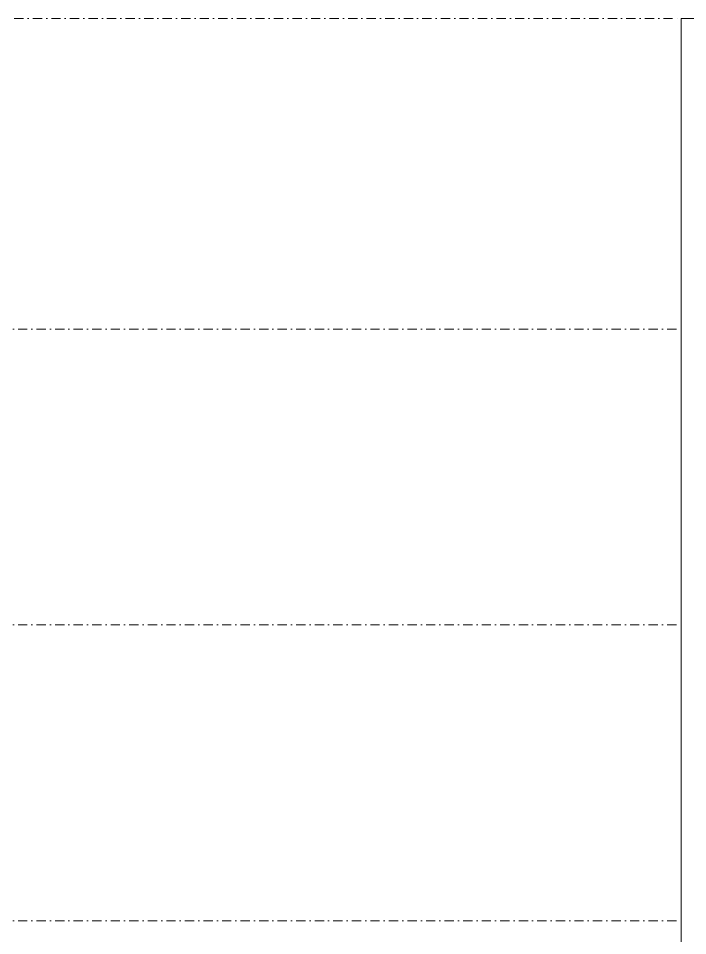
# Model space of a CAD drawing. Header units: metres. Extents: x -13545 to 152404, y -11890 to 28436.
# Drawn here: x 82352 to 84160, y 3200 to 5680 of the extents above; entities that cross this region are included whole.
import ezdxf

# ---------------------------------------------------------------- set-up
doc = ezdxf.new("R2010")
doc.units = ezdxf.units.M
doc.header["$LTSCALE"] = 100
doc.header["$MEASUREMENT"] = 0
doc.linetypes.add('DASHDOT2', pattern=[0.5, 0.25, -0.125, 0, -0.125])
doc.layers.get('0').update_dxf_attribs({"color": 9, "lineweight": 9})
doc.layers.add('01', color=9, linetype='Continuous', lineweight=9)
doc.layers.add('24', color=9, linetype='DASHDOT2', lineweight=9)

# ---------------------------------------------------------------- blocks, each defined once
blk = doc.blocks.new('p-akslar_yeni')
at = {"layer": '24'}
for points in [[(-2190, -2995), (-2150, -2995), (-2150, -2895), (6415, -2895)], [(-2190, -3735), (6415, -3735)], [(-2190, -4535), (6415, -4535)], [(-2190, -5335), (6415, -5335)]]:
    blk.add_lwpolyline(points, dxfattribs=at)
blk = doc.blocks.new('1.Bod.Ara.Sitatik Elk')
at = {"layer": '01'}
blk.add_lwpolyline([(40, -8750), (0, -8750), (0, -2950), (40, -2950), (40, -8710), (40, -8710)], close=True, dxfattribs=at)

msp = doc.modelspace()

# ---------------------------------------------------------------- block references
msp.add_blockref('1.Bod.Ara.Sitatik Elk', (84142.2, 8630))
at = {"layer": '24'}
msp.add_blockref('p-akslar_yeni', (77727.2, 8575), dxfattribs=at)

doc.saveas('drawing.dxf')
